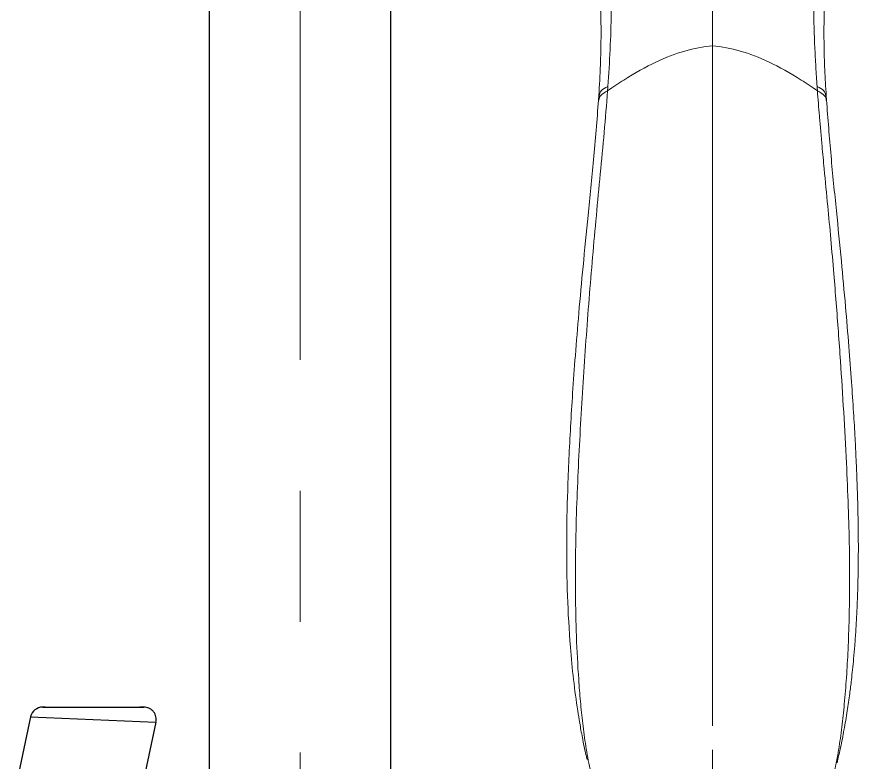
# Model space of a CAD drawing. Extents: x 11377 to 14537, y 53 to 2368.
# Drawn here: x 12488.6 to 12593, y 808.9 to 899.3 of the extents above; entities that cross this region are included whole.
import ezdxf

# ---------------------------------------------------------------- set-up
doc = ezdxf.new("R2010")
doc.units = 0
doc.header["$LTSCALE"] = 10
doc.header["$MEASUREMENT"] = 0
doc.linetypes.add('CENTER2', pattern=[28.575000000000003, 19.05, -3.175, 3.175, -3.175])
doc.layers.get('0').update_dxf_attribs({"linetype": 'CONTINUOUS'})
doc.layers.add('Cneter', color=1, linetype='CENTER2', lineweight=13)
doc.layers.add('DEF_LAYER_ASSEM_MEMBER', color=7, linetype='CONTINUOUS')

# ---------------------------------------------------------------- blocks, each defined once
blk = doc.blocks.new('TYJKT')
at = {"color": 7, "linetype": 'Continuous', "lineweight": 15}
for p, q in [((5032.422532352419, 1111.368636563369), (5032.422532353489, 1029.994043484279)), ((5018.633460650952, 1105.323853865214), (5018.599082740755, 1104.796792343207)), ((5046.245983826728, 1104.796792343207), (5046.211605916531, 1105.323853865214)), ((5017.157734396667, 1025.137486830302), (5017.23225603512, 1024.846482053348)), ((5047.531679297597, 1024.44809950883), (5047.580400506766, 1024.661737456866)), ((5047.586069467277, 1024.891811385699), (5047.535941029699, 1024.671885147639))]:
    blk.add_line(p, q, dxfattribs=at)
for points, knots in [([(5032.422532040218, 1111.368639572647), (5032.422532052898, 1113.635187631085), (5032.422532067043, 1117.186694310447), (5032.422532069073, 1121.887951519748), (5032.422532058233, 1126.143443858574), (5032.42253202022, 1130.974255068522), (5032.422531954625, 1136.404331958316), (5032.422531878723, 1141.59189216337), (5032.422531818806, 1144.97436116276), (5032.422531786364, 1146.917152126219)], [0.7038011511814027, 0.7038011511814027, 0.7038011511814027, 0.7038011511814027, 0.7574686758338, 0.7843024382744, 0.8111362007151, 0.8583521505363, 0.9055681003575, 0.9527840501788, 0.9981497878058767, 0.9981497878058767, 0.9981497878058767, 0.9981497878058767]), ([(5019.731678667038, 1106.439145790498), (5019.942878580152, 1109.419419824736), (5020.106270716011, 1112.409753440509), (5020.15674533554, 1116.9255953551), (5020.140645749766, 1118.435732203681), (5020.012095664884, 1121.458360223762), (5019.899522405283, 1122.966507430101), (5019.539635366653, 1125.982006021281), (5019.29541592918, 1127.491435581522), (5018.685616485875, 1130.491195784264), (5018.318717493229, 1131.976696329334), (5017.66996105783, 1134.192102100503), (5017.43716359002, 1134.927783938872), (5016.937430782503, 1136.394881369906), (5016.670674448226, 1137.127297657633), (5015.814556651042, 1139.303309973634), (5015.16803595723, 1140.725404639991), (5014.433989387453, 1142.119508401135)], [0, 0, 0, 0, 0.2500000000000003, 0.2500000000000003, 0.3750000000000004, 0.3750000000000004, 0.5000000000000006, 0.5000000000000006, 0.6250000000000007, 0.6250000000000007, 0.7500000000000009, 0.7500000000000009, 0.8125000000000007, 0.8125000000000007, 0.8750000000000006, 0.8750000000000006, 1, 1, 1, 1]), ([(5045.113390620584, 1106.43914251302), (5045.085854246915, 1106.834822984637), (5045.030625736769, 1107.628422142032), (5044.95503203438, 1108.827184347733), (5044.886083419309, 1110.036313966585), (5044.825610735133, 1111.255932481156), (5044.774876667224, 1112.485724687779), (5044.721844765502, 1114.15326671351), (5044.684570482801, 1116.432513800707), (5044.720743682277, 1119.076311163287), (5044.844063659186, 1121.56593536561), (5045.082892275423, 1124.374301645024), (5045.566623447498, 1127.744805287827), (5046.286547946036, 1131.059955016847), (5046.995859371863, 1133.619160292086), (5047.570342283738, 1135.436138324336), (5048.173897148768, 1137.135929084722), (5048.757089168082, 1138.610735334436), (5049.312607327091, 1139.884959504005), (5049.839799774281, 1141.011000884253), (5050.220201993966, 1141.74913509495), (5050.411076046409, 1142.119507981208)], [0, 0, 0, 0, 0.03408829232144435, 0.06836940916695951, 0.1028279235543578, 0.1374494067281104, 0.1722204982417619, 0.2071289832213448, 0.2783014409371046, 0.3634992471350384, 0.4271115980331263, 0.4840460150484362, 0.5946649579980886, 0.7037247429946436, 0.7569966300964633, 0.8073487600667284, 0.8559588396848358, 0.90089148294407, 0.9337782548588305, 0.9667719792343095, 1, 1, 1, 1]), ([(5012.373470726223, 1141.263402029821), (5012.95316163961, 1140.040006291622), (5014.078241697258, 1137.665606217593), (5015.400198225801, 1134.16742047974), (5016.42823257129, 1131.003725002541), (5017.166251071335, 1128.268655852468), (5017.682472860564, 1125.981710557918), (5018.028640425971, 1124.150475410074), (5018.246383717652, 1122.778012184696), (5018.3686629964, 1121.879597842061), (5018.442795091427, 1121.281101019233), (5018.50804880317, 1120.717634079197), (5018.59251691602, 1119.909206197326), (5018.692801972692, 1118.771677615318), (5018.803482559572, 1117.138346514585), (5018.892335950493, 1114.952038187579), (5018.914767041652, 1112.16365740029), (5018.839483852054, 1108.888710933584), (5018.705856852465, 1106.575141897124), (5018.634084637077, 1105.332503989287)], [0, 0, 0, 0, 0.1062577075547257, 0.2062278793414189, 0.2935152312531114, 0.3682504375913845, 0.4305191226321363, 0.4802618282132728, 0.5175536471848049, 0.542488310066488, 0.5536051434922254, 0.566683841290773, 0.588758732386156, 0.6198815887517443, 0.6600972577120252, 0.7232399470389277, 0.8008331154962793, 0.8930257464679479, 1, 1, 1, 1]), ([(5046.213107208521, 1105.333435311862), (5046.150912537915, 1106.379572286928), (5046.028296694899, 1108.442015352517), (5045.941182280432, 1111.463906212532), (5045.939536612316, 1114.080861175008), (5046.00076200811, 1116.230206399599), (5046.088545955024, 1117.886069896), (5046.19027843864, 1119.22989496524), (5046.284590927233, 1120.227184709455), (5046.379593318386, 1121.101119794314), (5046.514825991867, 1122.197971117179), (5046.759772354239, 1123.84863682845), (5047.152198716616, 1125.948251315118), (5047.714297114897, 1128.413060380553), (5048.462575294637, 1131.156874497716), (5049.491341638455, 1134.296357658551), (5050.799283293478, 1137.738651708734), (5051.904227081329, 1140.067819818559), (5052.471444967003, 1141.263487711497)], [0, 0, 0, 0, 0.08978154605703784, 0.1770029465516639, 0.2556346550006733, 0.3090200517005569, 0.3557370141399975, 0.3926636010192167, 0.4198052538176315, 0.4377448378458837, 0.4646950871575055, 0.5095613041787664, 0.5724714887759299, 0.6359043875885989, 0.7109222946766918, 0.7976183706154192, 0.8961083077881561, 1, 1, 1, 1]), ([(5032.422532352419, 1111.368639572647), (5031.299207407598, 1111.26434553568), (5029.075021319403, 1110.853638492807), (5025.590977644928, 1109.526369129363), (5022.439412529568, 1107.763791851415), (5020.369901586081, 1106.384590059499), (5019.694117817558, 1105.914404357235)], [-5.45679248759377e-15, -5.45679248759377e-15, -5.45679248759377e-15, -5.45679248759377e-15, 0.25, 0.5, 0.75, 0.8652353472003802, 0.8652353472003802, 0.8652353472003802, 0.8652353472003802]), ([(5032.422532352456, 1111.368639572966), (5033.545857297257, 1111.264345536008), (5035.770043385431, 1110.853638493149), (5039.254087059886, 1109.526369129728), (5042.405653484553, 1107.763791119557), (5044.475166015291, 1106.384588129535), (5045.150951384024, 1105.914401228966)], [2.734462964833881e-12, 2.734462964833881e-12, 2.734462964833881e-12, 2.734462964833881e-12, 0.25, 0.5, 0.75, 0.8652356027984088, 0.8652356027984088, 0.8652356027984088, 0.8652356027984088]), ([(5017.572724102448, 1023.679522913403), (5017.359558513666, 1024.623769541868), (5017.194070787426, 1025.554830015044), (5016.90718573585, 1027.394317254976), (5016.787961977253, 1028.303039966423), (5016.576673207932, 1030.104918881606), (5016.485678792566, 1030.9980296869), (5016.324416714863, 1032.774282023692), (5016.254366895248, 1033.657305324236), (5016.070121539614, 1036.295788715567), (5015.981221193568, 1038.041217780331), (5015.855643051761, 1041.516441834316), (5015.818975211212, 1043.246019955651), (5015.772392194922, 1048.419755402637), (5015.828333387433, 1051.849863460764), (5016.061753109808, 1058.686724559278), (5016.230829680168, 1062.092997753703), (5016.616284303531, 1068.885401546963), (5016.834284601049, 1072.270407919668), (5017.319410646112, 1079.022924207994), (5017.588566850774, 1082.390251553555), (5018.026224442303, 1087.435100153601), (5018.177089576206, 1089.116095871235), (5018.489141463168, 1092.477935131737), (5018.652017704627, 1094.158340574086), (5018.975886683318, 1097.519957823277), (5019.135524682919, 1099.203089761463), (5019.433513833252, 1102.559823794281), (5019.572118845256, 1104.23531592915), (5019.694117769718, 1105.914404374381)], [0, 0, 0, 0, 0.03125000000000026, 0.03125000000000026, 0.06250000000000051, 0.06250000000000051, 0.09375000000000078, 0.09375000000000078, 0.125000000000001, 0.125000000000001, 0.1875000000000015, 0.1875000000000015, 0.2500000000000019, 0.2500000000000019, 0.3750000000000019, 0.3750000000000019, 0.500000000000002, 0.500000000000002, 0.6250000000000016, 0.6250000000000016, 0.7500000000000011, 0.7500000000000011, 0.8125000000000009, 0.8125000000000009, 0.8750000000000007, 0.8750000000000007, 0.9375000000000003, 0.9375000000000003, 1, 1, 1, 1]), ([(5047.272344383337, 1023.67967804241), (5047.300760540596, 1023.807847898663), (5047.35823030029, 1024.067062780241), (5047.439221095404, 1024.460369632514), (5047.517837549397, 1024.862325770389), (5047.593743832692, 1025.272941553752), (5047.667222162708, 1025.692195439847), (5047.785003138862, 1026.400576975438), (5047.939730724116, 1027.431292385054), (5048.176924572175, 1029.251466365944), (5048.438534600757, 1031.726527083569), (5048.685745718329, 1034.848533649792), (5048.8801626205, 1038.310481550837), (5049.007292199492, 1042.049472354445), (5049.062564717516, 1046.170631769472), (5049.033619111043, 1050.678170083285), (5048.902182537244, 1055.600397748203), (5048.665023029142, 1061.0876179502), (5048.34486361865, 1066.975851349097), (5047.932705233456, 1073.449369302758), (5047.524006568972, 1079.024822860282), (5047.123039603593, 1083.954619214895), (5046.781704748572, 1087.867557387804), (5046.388558052853, 1092.117953332652), (5046.024839663967, 1095.882131127856), (5045.738312295714, 1098.933878806191), (5045.546113311523, 1101.054795858974), (5045.396156394484, 1102.785172391162), (5045.264648297866, 1104.388826890885), (5045.187771641994, 1105.420350521842), (5045.150951384024, 1105.914401228966)], [0, 0, 0, 0, 0.004457714257277123, 0.009015426146895959, 0.01367490120748589, 0.01843774102286938, 0.02330539184532548, 0.02827915259673732, 0.04314289256729112, 0.05935385497386671, 0.09225569983035675, 0.1307879112204152, 0.170819432005814, 0.2166675651946116, 0.2658055951578038, 0.3202437648081787, 0.3806468012689897, 0.4453343771513465, 0.5209480895883614, 0.5968166707495765, 0.6839360335112906, 0.7271650157381869, 0.7794212607681803, 0.8288429282498713, 0.8844504364470689, 0.9185730632173941, 0.9413734238524102, 0.9624613480227356, 0.982020772964168, 1, 1, 1, 1]), ([(5018.599094847948, 1104.796971157142), (5018.410573096942, 1102.370541454068), (5018.045961021827, 1097.677684717703), (5017.337138125205, 1090.979012346805), (5016.733565645211, 1084.794573164386), (5016.213582198548, 1079.132259304657), (5015.793652819634, 1074.0125840765), (5015.463080264401, 1069.424139681685), (5015.204011284111, 1065.255663882279), (5015.000730409078, 1061.327017006909), (5014.812969644358, 1056.605863016057), (5014.699434944903, 1051.056051927351), (5014.790733771992, 1044.719328681941), (5015.094357843474, 1039.203466921962), (5015.539402403375, 1034.570778136814), (5015.946253227375, 1031.512518123461), (5016.32260896729, 1029.174500841274), (5016.661780282902, 1027.374800784235), (5016.919211387059, 1026.000706300402), (5017.137000484311, 1025.198606046309), (5017.153887103112, 1025.136413946696)], [0, 0, 0, 0, 0.09003989740111315, 0.1741424194260434, 0.251985598655396, 0.32330905865446, 0.3881100572768758, 0.4453564763081074, 0.496343531455944, 0.5448633409778779, 0.5929826921875331, 0.6737697554312465, 0.753405769373038, 0.8314333020949254, 0.8811619296452733, 0.9293668156873435, 0.9480084014825056, 0.9702064606674511, 0.9976899112591825, 1, 1, 1, 1]), ([(5047.580400506766, 1024.661737456866), (5047.709223227495, 1025.212105375887), (5048.008572811753, 1026.491013372968), (5048.396847520245, 1028.52540415493), (5048.766530471898, 1030.659307617291), (5049.05585990638, 1032.677939860611), (5049.260791018438, 1034.341283197728), (5049.414145230205, 1035.746731061168), (5049.54926543223, 1037.133585970808), (5049.684115039298, 1038.718929937724), (5049.812577113898, 1040.516499785806), (5049.924043972823, 1042.46548480302), (5050.012963807436, 1044.527468108516), (5050.075940295632, 1046.685732443076), (5050.110985335853, 1048.93407196178), (5050.115930188396, 1051.151919491077), (5050.096236093877, 1053.181323860329), (5050.063813986326, 1054.905708102962), (5050.029437835983, 1056.248213657935), (5049.998324039942, 1057.274557040252), (5049.965871718841, 1058.242796506406), (5049.91760535366, 1059.53717892795), (5049.83586729206, 1061.437550289407), (5049.708509913616, 1063.974594229585), (5049.526616245707, 1067.102193770524), (5049.278878597624, 1070.812151738292), (5048.955590644182, 1075.095975601845), (5048.545894556752, 1079.979487165045), (5048.040437776128, 1085.461875730201), (5047.437061637202, 1091.539755200832), (5046.768183164436, 1098.029686875541), (5046.425540763065, 1102.533516629788), (5046.253420437486, 1104.795935526439)], [0, 0, 0, 0, 0.02006231207916007, 0.04661945304450964, 0.07694066867303435, 0.1041614807164004, 0.1254239594891708, 0.1410958631594845, 0.1580797311133864, 0.1781533361538745, 0.2009278872724937, 0.225468014822128, 0.2511826068994947, 0.2780719627579589, 0.3061332914843238, 0.3351289834309826, 0.3608344482413153, 0.3816780237794533, 0.3991791421593438, 0.410672035835085, 0.4197128937039613, 0.4354079295257442, 0.4594685134266688, 0.491311605804455, 0.5309256844866438, 0.5769719696196434, 0.6303726220157999, 0.691114362878723, 0.7591819237324678, 0.8345270290699364, 0.9168775915732649, 0.9999999999999999, 0.9999999999999999, 0.9999999999999999, 0.9999999999999999]), ([(5032.422532352419, 1028.914546765577), (5032.422531813335, 1028.954842895314), (5032.422531166888, 1029.014347454148), (5032.422530030932, 1029.171250403504), (5032.422529552396, 1029.268633337101), (5032.42252919413, 1029.48041757657), (5032.422529322972, 1029.594057231512), (5032.422530331619, 1029.808361910014), (5032.422531205799, 1029.908567285506), (5032.42253235456, 1029.994040532987)], [0, 0, 0, 0, 0.25, 0.25, 0.5, 0.5, 0.75, 0.75, 1, 1, 1, 1])]:
    blk.add_open_spline(points, degree=3, knots=knots, dxfattribs=at)
at = {"color": 8, "linetype": 'Continuous', "lineweight": 15}
for points, knots in [([(5019.694117854149, 1105.914401784488), (5019.369851779098, 1105.738683216986), (5018.755440400814, 1105.405736000007), (5018.679183503178, 1104.989616906997), (5018.64317248276, 1104.793111756393)], [0, 0, 0, 0, 0.5277670409624102, 1, 1, 1, 1]), ([(5018.659108343334, 1105.321790054389), (5018.70817111053, 1105.528615326225), (5018.806260158914, 1105.94211206225), (5019.423282573819, 1106.273509227774), (5019.731679024906, 1106.439146175929)], [0, 0, 0, 0, 0.5001859841104064, 1, 1, 1, 1]), ([(5045.113390336544, 1106.439146175929), (5045.421786086397, 1106.273509328016), (5046.038806518512, 1105.942112674456), (5046.136895524318, 1105.52861540089), (5046.185958224149, 1105.321790054389)], [0, 0, 0, 0, 0.4998144855518435, 1, 1, 1, 1]), ([(5046.22448331377, 1104.733119681426), (5046.187830176627, 1104.949882388444), (5046.113860115713, 1105.387333365145), (5045.473817558809, 1105.737659434944), (5045.150924498947, 1105.914394333907)], [0, 0, 0, 0, 0.4955131399011148, 1, 1, 1, 1])]:
    blk.add_open_spline(points, degree=3, knots=knots, dxfattribs=at)
at = {"color": 7, "linetype": 'Continuous', "lineweight": 15}
for points in [[(5019.731678602955, 1106.439145840632), (5019.719294283831, 1106.264206793842), (5019.706770486278, 1106.089295158464), (5019.694117817124, 1105.914404357384)], [(5045.150951778751, 1105.914401076989), (5045.138298941263, 1106.089291775353), (5045.125774929759, 1106.264203547253), (5045.113390681946, 1106.439142534863)]]:
    blk.add_open_spline(points, degree=3, dxfattribs=at)

msp = doc.modelspace()

# ---------------------------------------------------------------- linework, layer by layer
at = {"layer": 'Cneter', "lineweight": 5, "ltscale": 0.5}
for p, q in [((12522.96491942544, 572.0034884840861), (12522.96491942544, 1404.222446660824)), ((12572.96491942544, 397.7156286270365), (12572.96491942544, 875.0879471383123))]:
    msp.add_line(p, q, dxfattribs=at)
at = {"layer": 'DEF_LAYER_ASSEM_MEMBER', "color": 7, "linetype": 'Continuous'}
for p, q in [((12511.96491942544, 806.855057171073), (12511.96491942544, 1066.99056895775)), ((12533.96491942544, 808.8970485678619), (12533.96491942544, 948.7957137136073)), ((12533.96491942544, 806.8553120738943), (12533.96491942544, 829.8379543981137)), ((12491.72604125793, 815.6470485679638), (12491.89580673863, 815.6469295296629)), ((12492.01482928044, 815.6470485687641), (12491.72609356324, 815.6470485687641)), ((12491.89580673863, 815.6469295296629), (12491.96316365504, 815.6469381391653)), ((12491.96316365504, 815.6469381391653), (12492.01357452053, 815.6469531626644)), ((12492.01357452053, 815.6469531626644), (12503.51306860003, 815.6468800000621)), ((12503.99403099094, 815.6470485696627), (12503.49661017804, 815.6470485695645)), ((12503.51306860003, 815.6468800000621), (12503.77317801484, 815.646959361864)), ((12503.77317801484, 815.646959361864), (12503.99410511093, 815.6470485679638)), ((12490.25879655954, 814.4589161041622), (12488.62791153864, 806.7862053296631)), ((12505.46132650014, 813.8351810317654), (12504.03817743644, 807.1397910963642))]:
    msp.add_line(p, q, dxfattribs=at)
at = {"layer": 'DEF_LAYER_ASSEM_MEMBER', "color": 9, "linetype": 'Continuous'}
msp.add_line((12490.25879655954, 814.4589161041622), (12505.46132651424, 813.8351811432622), dxfattribs=at)
at = {"layer": 'DEF_LAYER_ASSEM_MEMBER', "color": 7, "linetype": 'Continuous'}
msp.add_arc((12491.72601938323, 814.1470468249645), 1.500001743, 90.00007511728157, 167.9999458193464, dxfattribs=at)
at = {"layer": 'DEF_LAYER_ASSEM_MEMBER', "color": 7, "linetype": 'Continuous', "start_tangent": (0.2078757682700961, 0.9781552356175974), "end_tangent": (-0.9999999988586046, 4.777856020981222e-05)}
msp.add_spline([(12505.46132648294, 813.8351810690656), (12505.46038186704, 814.4633287424622), (12505.15982337853, 815.0910273039626), (12504.90470300644, 815.3377771074629), (12504.60833250624, 815.515525021463), (12503.99410511093, 815.6470485679638)], degree=3, dxfattribs=at)

# ---------------------------------------------------------------- block references
msp.add_blockref('TYJKT', (7540.542385440338, -215.5481377929682))

doc.saveas('drawing.dxf')
